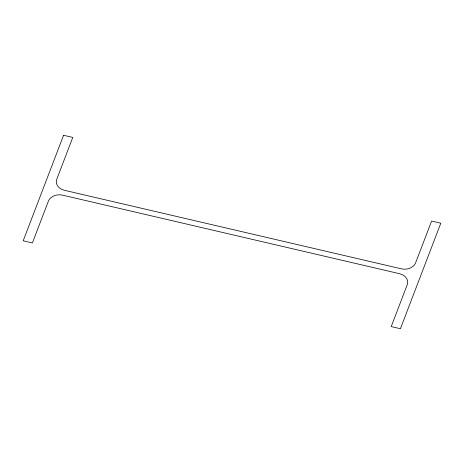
<?xml version="1.0" encoding="UTF-8"?>
<svg xmlns="http://www.w3.org/2000/svg" width="464" height="464" viewBox="0 0 464 464"><rect width="100%" height="100%" fill="white"/><g stroke="black" fill="none" stroke-linecap="round" stroke-linejoin="round"><path stroke-width="0.7" d="M63.585 135.279L23.2 240.799L32.399 242.945L48.43 201.051A11.449 8.822 0.9 0 1 62.64 195.17L399.498 273.685A11.449 8.822 0.9 0 1 407.253 284.687L391.222 326.581L400.415 328.721L440.8 223.201L431.601 221.055L415.57 262.949A11.449 8.822 0.9 0 1 401.36 268.83L64.502 190.315A11.449 8.822 0.9 0 1 56.747 179.313L72.778 137.419L63.585 135.279"/></g></svg>
